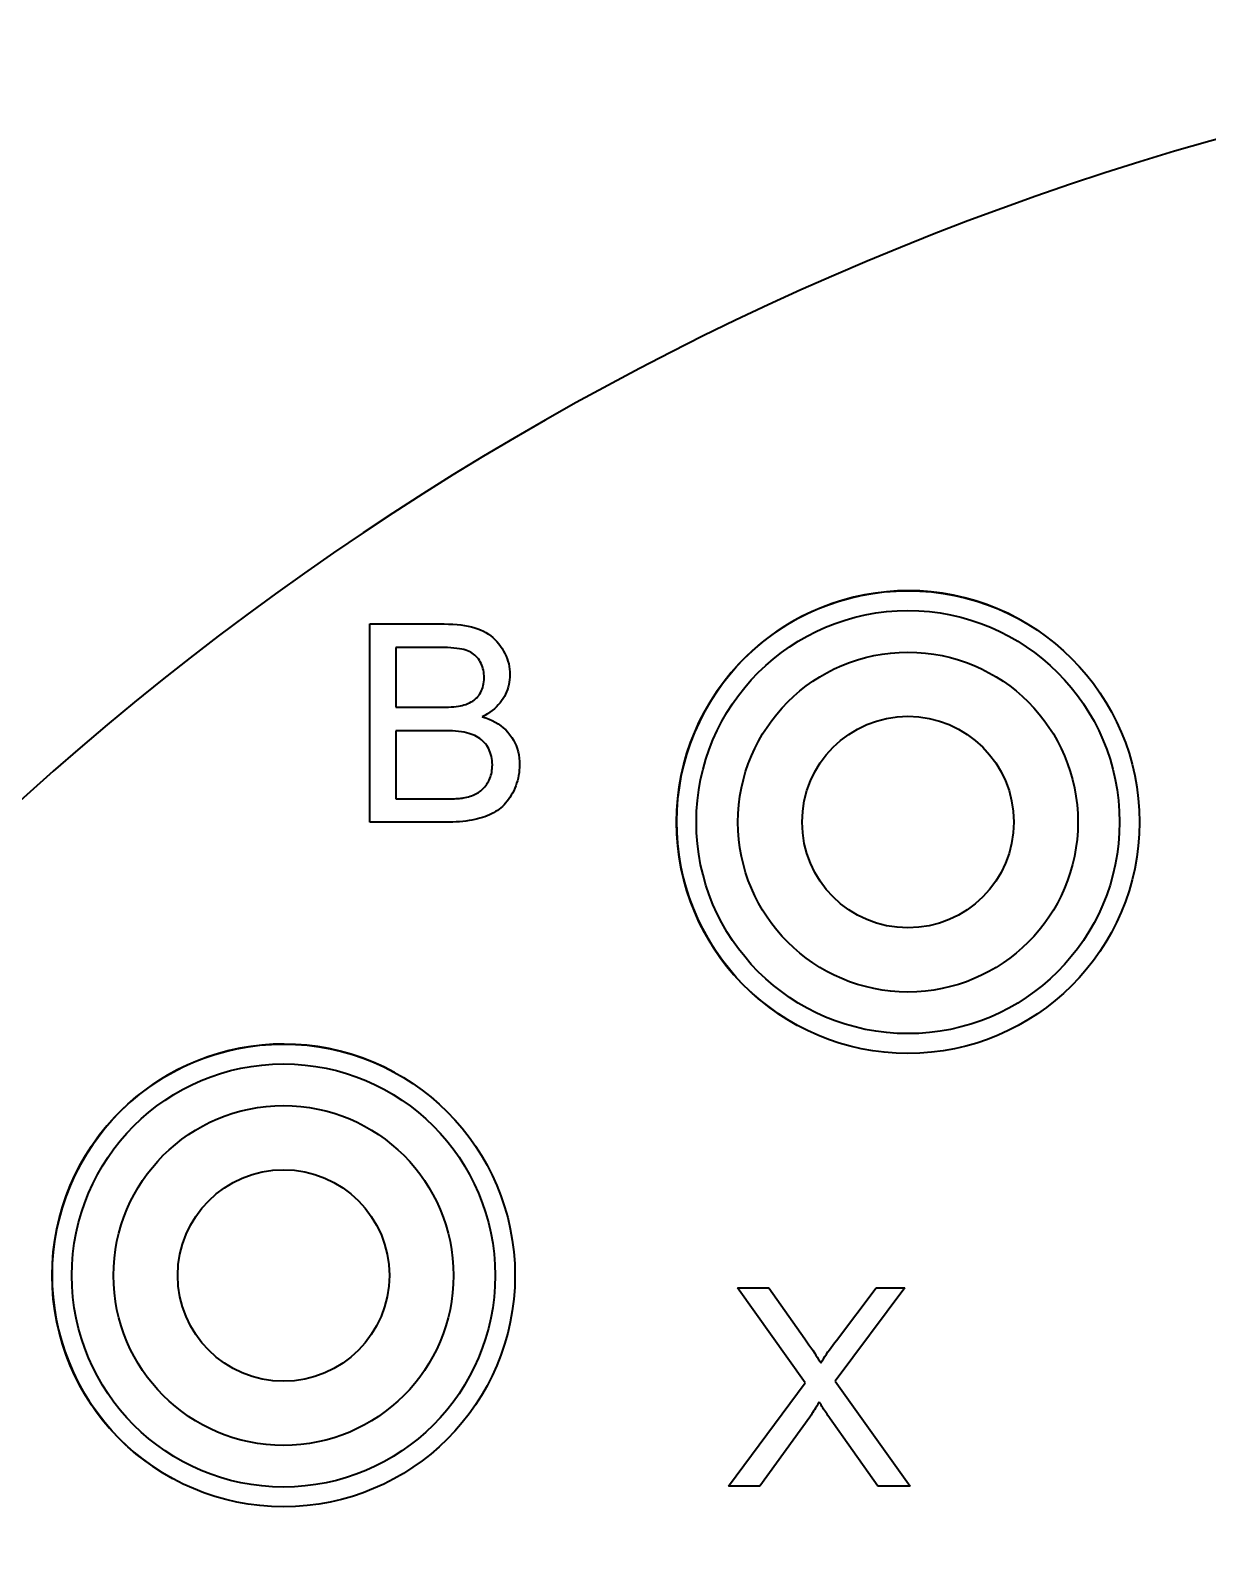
# Model space of a CAD drawing. Extents: x 23 to 417, y 3 to 294.
# Drawn here: x 137.99 to 144.67, y 117.3 to 125.9 of the extents above; entities that cross this region are included whole.
import ezdxf

# ---------------------------------------------------------------- set-up
doc = ezdxf.new("R2010")
doc.units = 0
doc.layers.get('0').update_dxf_attribs({"lineweight": 13})

msp = doc.modelspace()

# ---------------------------------------------------------------- linework, layer by layer
at = {"color": 7, "lineweight": 35, "ltscale": 0.028125}
msp.add_line((139.9194, 121.4032), (139.9194, 122.5282), dxfattribs=at)
at = {"color": 7, "lineweight": 35, "ltscale": 0.010552}
msp.add_line((139.9194, 122.5282), (140.3414, 122.5282), dxfattribs=at)
at = {"color": 7, "lineweight": 35, "ltscale": 0.000632065}
msp.add_line((140.3414, 122.5282), (140.3667, 122.5279), dxfattribs=at)
at = {"color": 7, "lineweight": 35, "ltscale": 0.000606778}
msp.add_line((140.3667, 122.5279), (140.391, 122.5269), dxfattribs=at)
at = {"color": 7, "lineweight": 35, "ltscale": 0.000582365}
msp.add_line((140.391, 122.5269), (140.4142, 122.5252), dxfattribs=at)
at = {"color": 7, "lineweight": 35, "ltscale": 0.000558515}
msp.add_line((140.4142, 122.5252), (140.4364, 122.5228), dxfattribs=at)
at = {"color": 7, "lineweight": 35, "ltscale": 0.000535417}
msp.add_line((140.4364, 122.5228), (140.4576, 122.5197), dxfattribs=at)
at = {"color": 7, "lineweight": 35, "ltscale": 0.000512773}
msp.add_line((140.4576, 122.5197), (140.4778, 122.5159), dxfattribs=at)
at = {"color": 7, "lineweight": 35, "ltscale": 0.000491626}
msp.add_line((140.4778, 122.5159), (140.4969, 122.5115), dxfattribs=at)
at = {"color": 7, "lineweight": 35, "ltscale": 0.000470965}
msp.add_line((140.4969, 122.5115), (140.515, 122.5064), dxfattribs=at)
at = {"color": 7, "lineweight": 35, "ltscale": 0.000451651}
msp.add_line((140.515, 122.5064), (140.5322, 122.5006), dxfattribs=at)
at = {"color": 7, "lineweight": 35, "ltscale": 0.000433742}
msp.add_line((140.5322, 122.5006), (140.5482, 122.4941), dxfattribs=at)
at = {"color": 7, "lineweight": 35, "ltscale": 0.000421177}
msp.add_line((140.5482, 122.4941), (140.5635, 122.4869), dxfattribs=at)
at = {"color": 7, "lineweight": 35, "ltscale": 0.000414685}
msp.add_line((140.5635, 122.4869), (140.578, 122.479), dxfattribs=at)
at = {"color": 7, "lineweight": 35, "ltscale": 0.000409468}
msp.add_line((140.578, 122.479), (140.5919, 122.4703), dxfattribs=at)
at = {"color": 7, "lineweight": 35, "ltscale": 0.000405595}
msp.add_line((140.5919, 122.4703), (140.6052, 122.4609), dxfattribs=at)
at = {"color": 7, "lineweight": 35, "ltscale": 0.00040317}
msp.add_line((140.6052, 122.4609), (140.6177, 122.4507), dxfattribs=at)
at = {"color": 7, "lineweight": 35, "ltscale": 0.000402552}
msp.add_line((140.6177, 122.4507), (140.6296, 122.4398), dxfattribs=at)
at = {"color": 7, "lineweight": 35, "ltscale": 0.000403266}
msp.add_line((140.6296, 122.4398), (140.6407, 122.4282), dxfattribs=at)
at = {"color": 7, "lineweight": 35, "ltscale": 0.000405318}
msp.add_line((140.6407, 122.4282), (140.6513, 122.4159), dxfattribs=at)
at = {"color": 7, "lineweight": 35, "ltscale": 0.000409474}
msp.add_line((140.6513, 122.4159), (140.6611, 122.4028), dxfattribs=at)
at = {"color": 7, "lineweight": 35, "ltscale": 0.008499}
msp.add_line((140.0682, 122.3955), (140.0682, 122.0555), dxfattribs=at)
at = {"color": 7, "lineweight": 35, "ltscale": 0.005621}
msp.add_line((140.2931, 122.3955), (140.0682, 122.3955), dxfattribs=at)
at = {"color": 7, "lineweight": 35, "ltscale": 0.000588237}
msp.add_line((140.3166, 122.3953), (140.2931, 122.3955), dxfattribs=at)
at = {"color": 7, "lineweight": 35, "ltscale": 0.000552881}
msp.add_line((140.3387, 122.3948), (140.3166, 122.3953), dxfattribs=at)
at = {"color": 7, "lineweight": 35, "ltscale": 0.000517341}
msp.add_line((140.3594, 122.3941), (140.3387, 122.3948), dxfattribs=at)
at = {"color": 7, "lineweight": 35, "ltscale": 0.000482318}
msp.add_line((140.3787, 122.393), (140.3594, 122.3941), dxfattribs=at)
at = {"color": 7, "lineweight": 35, "ltscale": 0.000446851}
msp.add_line((140.3965, 122.3916), (140.3787, 122.393), dxfattribs=at)
at = {"color": 7, "lineweight": 35, "ltscale": 0.000412287}
msp.add_line((140.4129, 122.3898), (140.3965, 122.3916), dxfattribs=at)
at = {"color": 7, "lineweight": 35, "ltscale": 0.000377959}
msp.add_line((140.4279, 122.3878), (140.4129, 122.3898), dxfattribs=at)
at = {"color": 7, "lineweight": 35, "ltscale": 0.000343552}
msp.add_line((140.4414, 122.3854), (140.4279, 122.3878), dxfattribs=at)
at = {"color": 7, "lineweight": 35, "ltscale": 0.000310287}
msp.add_line((140.4535, 122.3827), (140.4414, 122.3854), dxfattribs=at)
at = {"color": 7, "lineweight": 35, "ltscale": 0.000277446}
msp.add_line((140.4642, 122.3798), (140.4535, 122.3827), dxfattribs=at)
at = {"color": 7, "lineweight": 35, "ltscale": 0.000258341}
msp.add_line((140.474, 122.3763), (140.4642, 122.3798), dxfattribs=at)
at = {"color": 7, "lineweight": 35, "ltscale": 0.000252151}
msp.add_line((140.4832, 122.3724), (140.474, 122.3763), dxfattribs=at)
at = {"color": 7, "lineweight": 35, "ltscale": 0.000247455}
msp.add_line((140.4921, 122.3679), (140.4832, 122.3724), dxfattribs=at)
at = {"color": 7, "lineweight": 35, "ltscale": 0.000244119}
msp.add_line((140.5004, 122.3629), (140.4921, 122.3679), dxfattribs=at)
at = {"color": 7, "lineweight": 35, "ltscale": 0.000241677}
msp.add_line((140.5083, 122.3573), (140.5004, 122.3629), dxfattribs=at)
at = {"color": 7, "lineweight": 35, "ltscale": 0.000240506}
msp.add_line((140.5158, 122.3512), (140.5083, 122.3573), dxfattribs=at)
at = {"color": 7, "lineweight": 35, "ltscale": 0.000240806}
msp.add_line((140.5228, 122.3446), (140.5158, 122.3512), dxfattribs=at)
at = {"color": 7, "lineweight": 35, "ltscale": 0.00024245}
msp.add_line((140.5293, 122.3374), (140.5228, 122.3446), dxfattribs=at)
at = {"color": 7, "lineweight": 35, "ltscale": 0.000245303}
msp.add_line((140.5353, 122.3297), (140.5293, 122.3374), dxfattribs=at)
at = {"color": 7, "lineweight": 35, "ltscale": 0.000249417}
msp.add_line((140.541, 122.3214), (140.5353, 122.3297), dxfattribs=at)
at = {"color": 7, "lineweight": 35, "ltscale": 0.000414924}
msp.add_line((140.6611, 122.4028), (140.6703, 122.389), dxfattribs=at)
at = {"color": 7, "lineweight": 35, "ltscale": 0.000413438}
msp.add_line((140.6703, 122.389), (140.6786, 122.3747), dxfattribs=at)
at = {"color": 7, "lineweight": 35, "ltscale": 0.000405922}
msp.add_line((140.6786, 122.3747), (140.6861, 122.3603), dxfattribs=at)
at = {"color": 7, "lineweight": 35, "ltscale": 0.000398947}
msp.add_line((140.6861, 122.3603), (140.6928, 122.3458), dxfattribs=at)
at = {"color": 7, "lineweight": 35, "ltscale": 0.000393254}
msp.add_line((140.6928, 122.3458), (140.6985, 122.3311), dxfattribs=at)
at = {"color": 7, "lineweight": 35, "ltscale": 0.000389053}
msp.add_line((140.6985, 122.3311), (140.7033, 122.3163), dxfattribs=at)
at = {"color": 7, "lineweight": 35, "ltscale": 0.000251113}
msp.add_line((140.5461, 122.3128), (140.541, 122.3214), dxfattribs=at)
at = {"color": 7, "lineweight": 35, "ltscale": 0.000250421}
msp.add_line((140.5506, 122.3039), (140.5461, 122.3128), dxfattribs=at)
at = {"color": 7, "lineweight": 35, "ltscale": 0.000250846}
msp.add_line((140.5547, 122.2947), (140.5506, 122.3039), dxfattribs=at)
at = {"color": 7, "lineweight": 35, "ltscale": 0.000252185}
msp.add_line((140.5581, 122.2852), (140.5547, 122.2947), dxfattribs=at)
at = {"color": 7, "lineweight": 35, "ltscale": 0.000254139}
msp.add_line((140.5611, 122.2755), (140.5581, 122.2852), dxfattribs=at)
at = {"color": 7, "lineweight": 35, "ltscale": 0.000256962}
msp.add_line((140.5635, 122.2655), (140.5611, 122.2755), dxfattribs=at)
at = {"color": 7, "lineweight": 35, "ltscale": 0.000260884}
msp.add_line((140.5654, 122.2552), (140.5635, 122.2655), dxfattribs=at)
at = {"color": 7, "lineweight": 35, "ltscale": 0.00026537}
msp.add_line((140.5667, 122.2447), (140.5654, 122.2552), dxfattribs=at)
at = {"color": 7, "lineweight": 35, "ltscale": 0.000270816}
msp.add_line((140.5675, 122.2339), (140.5667, 122.2447), dxfattribs=at)
at = {"color": 7, "lineweight": 35, "ltscale": 0.000385781}
msp.add_line((140.7033, 122.3163), (140.7073, 122.3014), dxfattribs=at)
at = {"color": 7, "lineweight": 35, "ltscale": 0.000384068}
msp.add_line((140.7073, 122.3014), (140.7104, 122.2864), dxfattribs=at)
at = {"color": 7, "lineweight": 35, "ltscale": 0.000383366}
msp.add_line((140.7104, 122.2864), (140.7126, 122.2712), dxfattribs=at)
at = {"color": 7, "lineweight": 35, "ltscale": 0.000383956}
msp.add_line((140.7126, 122.2712), (140.7139, 122.2559), dxfattribs=at)
at = {"color": 7, "lineweight": 35, "ltscale": 0.000386103}
msp.add_line((140.7139, 122.2559), (140.7144, 122.2405), dxfattribs=at)
at = {"color": 7, "lineweight": 35, "ltscale": 0.000358632}
msp.add_line((140.7144, 122.2405), (140.714, 122.2261), dxfattribs=at)
at = {"color": 7, "lineweight": 35, "ltscale": 0.000248846}
msp.add_line((140.5537, 122.1499), (140.5574, 122.1591), dxfattribs=at)
at = {"color": 7, "lineweight": 35, "ltscale": 0.00025333}
msp.add_line((140.5574, 122.1591), (140.5606, 122.1687), dxfattribs=at)
at = {"color": 7, "lineweight": 35, "ltscale": 0.00025884}
msp.add_line((140.5606, 122.1687), (140.5632, 122.1787), dxfattribs=at)
at = {"color": 7, "lineweight": 35, "ltscale": 0.000265446}
msp.add_line((140.5632, 122.1787), (140.5652, 122.1892), dxfattribs=at)
at = {"color": 7, "lineweight": 35, "ltscale": 0.000272766}
msp.add_line((140.5652, 122.1892), (140.5667, 122.2), dxfattribs=at)
at = {"color": 7, "lineweight": 35, "ltscale": 0.00028151}
msp.add_line((140.5667, 122.2), (140.5675, 122.2112), dxfattribs=at)
at = {"color": 7, "lineweight": 35, "ltscale": 0.000276741}
msp.add_line((140.5678, 122.2228), (140.5675, 122.2339), dxfattribs=at)
at = {"color": 7, "lineweight": 35, "ltscale": 0.000290488}
msp.add_line((140.5675, 122.2112), (140.5678, 122.2228), dxfattribs=at)
at = {"color": 7, "lineweight": 35, "ltscale": 0.000356705}
msp.add_line((140.7003, 122.1569), (140.6952, 122.1436), dxfattribs=at)
at = {"color": 7, "lineweight": 35, "ltscale": 0.000354049}
msp.add_line((140.7046, 122.1704), (140.7003, 122.1569), dxfattribs=at)
at = {"color": 7, "lineweight": 35, "ltscale": 0.00035279}
msp.add_line((140.7081, 122.1841), (140.7046, 122.1704), dxfattribs=at)
at = {"color": 7, "lineweight": 35, "ltscale": 0.000352649}
msp.add_line((140.7109, 122.1979), (140.7081, 122.1841), dxfattribs=at)
at = {"color": 7, "lineweight": 35, "ltscale": 0.000353594}
msp.add_line((140.7128, 122.2119), (140.7109, 122.1979), dxfattribs=at)
at = {"color": 7, "lineweight": 35, "ltscale": 0.000355669}
msp.add_line((140.714, 122.2261), (140.7128, 122.2119), dxfattribs=at)
at = {"color": 7, "lineweight": 35, "ltscale": 0.000262839}
msp.add_line((140.434, 122.0639), (140.4443, 122.0661), dxfattribs=at)
at = {"color": 7, "lineweight": 35, "ltscale": 0.000237078}
msp.add_line((140.4443, 122.0661), (140.4535, 122.0686), dxfattribs=at)
at = {"color": 7, "lineweight": 35, "ltscale": 0.000291253}
msp.add_line((140.4535, 122.0686), (140.4645, 122.0722), dxfattribs=at)
at = {"color": 7, "lineweight": 35, "ltscale": 0.000281658}
msp.add_line((140.4645, 122.0722), (140.4751, 122.0762), dxfattribs=at)
at = {"color": 7, "lineweight": 35, "ltscale": 0.000273126}
msp.add_line((140.4751, 122.0762), (140.485, 122.0807), dxfattribs=at)
at = {"color": 7, "lineweight": 35, "ltscale": 0.000265277}
msp.add_line((140.485, 122.0807), (140.4944, 122.0856), dxfattribs=at)
at = {"color": 7, "lineweight": 35, "ltscale": 0.000258831}
msp.add_line((140.4944, 122.0856), (140.5033, 122.091), dxfattribs=at)
at = {"color": 7, "lineweight": 35, "ltscale": 0.000252988}
msp.add_line((140.5033, 122.091), (140.5115, 122.0968), dxfattribs=at)
at = {"color": 7, "lineweight": 35, "ltscale": 0.000248523}
msp.add_line((140.5115, 122.0968), (140.5192, 122.1031), dxfattribs=at)
at = {"color": 7, "lineweight": 35, "ltscale": 0.000245113}
msp.add_line((140.5192, 122.1031), (140.5264, 122.1098), dxfattribs=at)
at = {"color": 7, "lineweight": 35, "ltscale": 0.00024357}
msp.add_line((140.5264, 122.1098), (140.533, 122.117), dxfattribs=at)
at = {"color": 7, "lineweight": 35, "ltscale": 0.000242752}
msp.add_line((140.533, 122.117), (140.539, 122.1246), dxfattribs=at)
at = {"color": 7, "lineweight": 35, "ltscale": 0.000242759}
msp.add_line((140.539, 122.1246), (140.5445, 122.1326), dxfattribs=at)
at = {"color": 7, "lineweight": 35, "ltscale": 0.000243441}
msp.add_line((140.5445, 122.1326), (140.5494, 122.141), dxfattribs=at)
at = {"color": 7, "lineweight": 35, "ltscale": 0.000245547}
msp.add_line((140.5494, 122.141), (140.5537, 122.1499), dxfattribs=at)
at = {"color": 7, "lineweight": 35, "ltscale": 0.000382619}
msp.add_line((140.6482, 122.0686), (140.6376, 122.0576), dxfattribs=at)
at = {"color": 7, "lineweight": 35, "ltscale": 0.00037829}
msp.add_line((140.658, 122.0801), (140.6482, 122.0686), dxfattribs=at)
at = {"color": 7, "lineweight": 35, "ltscale": 0.000375304}
msp.add_line((140.667, 122.0921), (140.658, 122.0801), dxfattribs=at)
at = {"color": 7, "lineweight": 35, "ltscale": 0.000373915}
msp.add_line((140.6752, 122.1046), (140.667, 122.0921), dxfattribs=at)
at = {"color": 7, "lineweight": 35, "ltscale": 0.000370732}
msp.add_line((140.6827, 122.1175), (140.6752, 122.1046), dxfattribs=at)
at = {"color": 7, "lineweight": 35, "ltscale": 0.000364928}
msp.add_line((140.6893, 122.1305), (140.6827, 122.1175), dxfattribs=at)
at = {"color": 7, "lineweight": 35, "ltscale": 0.000360261}
msp.add_line((140.6952, 122.1436), (140.6893, 122.1305), dxfattribs=at)
at = {"color": 7, "lineweight": 35, "ltscale": 0.006082}
msp.add_line((140.0682, 122.0555), (140.3115, 122.0555), dxfattribs=at)
at = {"color": 7, "lineweight": 35, "ltscale": 0.000480948}
msp.add_line((140.3115, 122.0555), (140.3307, 122.0557), dxfattribs=at)
at = {"color": 7, "lineweight": 35, "ltscale": 0.000453011}
msp.add_line((140.3307, 122.0557), (140.3489, 122.056), dxfattribs=at)
at = {"color": 7, "lineweight": 35, "ltscale": 0.00042545}
msp.add_line((140.3489, 122.056), (140.3659, 122.0567), dxfattribs=at)
at = {"color": 7, "lineweight": 35, "ltscale": 0.000397485}
msp.add_line((140.3659, 122.0567), (140.3817, 122.0576), dxfattribs=at)
at = {"color": 7, "lineweight": 35, "ltscale": 0.000369968}
msp.add_line((140.3817, 122.0576), (140.3965, 122.0588), dxfattribs=at)
at = {"color": 7, "lineweight": 35, "ltscale": 0.000342896}
msp.add_line((140.3965, 122.0588), (140.4101, 122.0602), dxfattribs=at)
at = {"color": 7, "lineweight": 35, "ltscale": 0.000315863}
msp.add_line((140.4101, 122.0602), (140.4226, 122.0619), dxfattribs=at)
at = {"color": 7, "lineweight": 35, "ltscale": 0.000288835}
msp.add_line((140.4226, 122.0619), (140.434, 122.0639), dxfattribs=at)
at = {"color": 7, "lineweight": 35, "ltscale": 0.000434727}
msp.add_line((140.5725, 122.0099), (140.5571, 122.0018), dxfattribs=at)
at = {"color": 7, "lineweight": 35, "ltscale": 0.000523513}
msp.add_line((140.5571, 122.0018), (140.577, 121.9954), dxfattribs=at)
at = {"color": 7, "lineweight": 35, "ltscale": 0.000423412}
msp.add_line((140.5871, 122.0184), (140.5725, 122.0099), dxfattribs=at)
at = {"color": 7, "lineweight": 35, "ltscale": 0.000508397}
msp.add_line((140.577, 121.9954), (140.596, 121.9881), dxfattribs=at)
at = {"color": 7, "lineweight": 35, "ltscale": 0.000413025}
msp.add_line((140.6009, 122.0275), (140.5871, 122.0184), dxfattribs=at)
at = {"color": 7, "lineweight": 35, "ltscale": 0.000494706}
msp.add_line((140.596, 121.9881), (140.6141, 121.9801), dxfattribs=at)
at = {"color": 7, "lineweight": 35, "ltscale": 0.00040344}
msp.add_line((140.6139, 122.037), (140.6009, 122.0275), dxfattribs=at)
at = {"color": 7, "lineweight": 35, "ltscale": 0.000395371}
msp.add_line((140.6261, 122.0471), (140.6139, 122.037), dxfattribs=at)
at = {"color": 7, "lineweight": 35, "ltscale": 0.000482711}
msp.add_line((140.6141, 121.9801), (140.6312, 121.9711), dxfattribs=at)
at = {"color": 7, "lineweight": 35, "ltscale": 0.000388337}
msp.add_line((140.6376, 122.0576), (140.6261, 122.0471), dxfattribs=at)
at = {"color": 7, "lineweight": 35, "ltscale": 0.009669}
msp.add_line((140.0682, 121.9228), (140.0682, 121.536), dxfattribs=at)
at = {"color": 7, "lineweight": 35, "ltscale": 0.006504}
msp.add_line((140.3284, 121.9228), (140.0682, 121.9228), dxfattribs=at)
at = {"color": 7, "lineweight": 35, "ltscale": 0.000524722}
msp.add_line((140.3494, 121.9226), (140.3284, 121.9228), dxfattribs=at)
at = {"color": 7, "lineweight": 35, "ltscale": 0.000499734}
msp.add_line((140.3694, 121.922), (140.3494, 121.9226), dxfattribs=at)
at = {"color": 7, "lineweight": 35, "ltscale": 0.000474936}
msp.add_line((140.3883, 121.9211), (140.3694, 121.922), dxfattribs=at)
at = {"color": 7, "lineweight": 35, "ltscale": 0.000450397}
msp.add_line((140.4063, 121.9198), (140.3883, 121.9211), dxfattribs=at)
at = {"color": 7, "lineweight": 35, "ltscale": 0.000426102}
msp.add_line((140.4233, 121.9181), (140.4063, 121.9198), dxfattribs=at)
at = {"color": 7, "lineweight": 35, "ltscale": 0.000402179}
msp.add_line((140.4392, 121.916), (140.4233, 121.9181), dxfattribs=at)
at = {"color": 7, "lineweight": 35, "ltscale": 0.000378864}
msp.add_line((140.4542, 121.9136), (140.4392, 121.916), dxfattribs=at)
at = {"color": 7, "lineweight": 35, "ltscale": 0.000355856}
msp.add_line((140.4681, 121.9107), (140.4542, 121.9136), dxfattribs=at)
at = {"color": 7, "lineweight": 35, "ltscale": 0.000333268}
msp.add_line((140.4811, 121.9075), (140.4681, 121.9107), dxfattribs=at)
at = {"color": 7, "lineweight": 35, "ltscale": 0.000311473}
msp.add_line((140.493, 121.904), (140.4811, 121.9075), dxfattribs=at)
at = {"color": 7, "lineweight": 35, "ltscale": 0.000297208}
msp.add_line((140.5042, 121.8999), (140.493, 121.904), dxfattribs=at)
at = {"color": 7, "lineweight": 35, "ltscale": 0.000290813}
msp.add_line((140.5149, 121.8953), (140.5042, 121.8999), dxfattribs=at)
at = {"color": 7, "lineweight": 35, "ltscale": 0.000285193}
msp.add_line((140.525, 121.8902), (140.5149, 121.8953), dxfattribs=at)
at = {"color": 7, "lineweight": 35, "ltscale": 0.000472256}
msp.add_line((140.6312, 121.9711), (140.6473, 121.9613), dxfattribs=at)
at = {"color": 7, "lineweight": 35, "ltscale": 0.000463998}
msp.add_line((140.6473, 121.9613), (140.6625, 121.9507), dxfattribs=at)
at = {"color": 7, "lineweight": 35, "ltscale": 0.000458069}
msp.add_line((140.6625, 121.9507), (140.6768, 121.9392), dxfattribs=at)
at = {"color": 7, "lineweight": 35, "ltscale": 0.000453724}
msp.add_line((140.6768, 121.9392), (140.6902, 121.9269), dxfattribs=at)
at = {"color": 7, "lineweight": 35, "ltscale": 0.000451952}
msp.add_line((140.6902, 121.9269), (140.7026, 121.9137), dxfattribs=at)
at = {"color": 7, "lineweight": 35, "ltscale": 0.000452194}
msp.add_line((140.7026, 121.9137), (140.714, 121.8997), dxfattribs=at)
at = {"color": 7, "lineweight": 35, "ltscale": 0.000450194}
msp.add_line((140.714, 121.8997), (140.7244, 121.8851), dxfattribs=at)
at = {"color": 7, "lineweight": 35, "ltscale": 0.000281109}
msp.add_line((140.5347, 121.8845), (140.525, 121.8902), dxfattribs=at)
at = {"color": 7, "lineweight": 35, "ltscale": 0.000277659}
msp.add_line((140.5439, 121.8783), (140.5347, 121.8845), dxfattribs=at)
at = {"color": 7, "lineweight": 35, "ltscale": 0.000275758}
msp.add_line((140.5526, 121.8715), (140.5439, 121.8783), dxfattribs=at)
at = {"color": 7, "lineweight": 35, "ltscale": 0.00027532}
msp.add_line((140.5608, 121.8641), (140.5526, 121.8715), dxfattribs=at)
at = {"color": 7, "lineweight": 35, "ltscale": 0.000275772}
msp.add_line((140.5685, 121.8562), (140.5608, 121.8641), dxfattribs=at)
at = {"color": 7, "lineweight": 35, "ltscale": 0.000277646}
msp.add_line((140.5757, 121.8477), (140.5685, 121.8562), dxfattribs=at)
at = {"color": 7, "lineweight": 35, "ltscale": 0.000280555}
msp.add_line((140.5824, 121.8387), (140.5757, 121.8477), dxfattribs=at)
at = {"color": 7, "lineweight": 35, "ltscale": 0.000281559}
msp.add_line((140.5885, 121.8293), (140.5824, 121.8387), dxfattribs=at)
at = {"color": 7, "lineweight": 35, "ltscale": 0.000280141}
msp.add_line((140.594, 121.8195), (140.5885, 121.8293), dxfattribs=at)
at = {"color": 7, "lineweight": 35, "ltscale": 0.000280248}
msp.add_line((140.5988, 121.8094), (140.594, 121.8195), dxfattribs=at)
at = {"color": 7, "lineweight": 35, "ltscale": 0.000281165}
msp.add_line((140.603, 121.799), (140.5988, 121.8094), dxfattribs=at)
at = {"color": 7, "lineweight": 35, "ltscale": 0.000446034}
msp.add_line((140.7244, 121.8851), (140.7338, 121.8698), dxfattribs=at)
at = {"color": 7, "lineweight": 35, "ltscale": 0.00044393}
msp.add_line((140.7338, 121.8698), (140.742, 121.8541), dxfattribs=at)
at = {"color": 7, "lineweight": 35, "ltscale": 0.000443653}
msp.add_line((140.742, 121.8541), (140.7491, 121.8379), dxfattribs=at)
at = {"color": 7, "lineweight": 35, "ltscale": 0.000445796}
msp.add_line((140.7491, 121.8379), (140.7552, 121.8211), dxfattribs=at)
at = {"color": 7, "lineweight": 35, "ltscale": 0.00044954}
msp.add_line((140.7552, 121.8211), (140.7601, 121.8038), dxfattribs=at)
at = {"color": 7, "lineweight": 35, "ltscale": 0.00028345}
msp.add_line((140.6066, 121.7882), (140.603, 121.799), dxfattribs=at)
at = {"color": 7, "lineweight": 35, "ltscale": 0.000286801}
msp.add_line((140.6095, 121.7771), (140.6066, 121.7882), dxfattribs=at)
at = {"color": 7, "lineweight": 35, "ltscale": 0.000291384}
msp.add_line((140.6117, 121.7657), (140.6095, 121.7771), dxfattribs=at)
at = {"color": 7, "lineweight": 35, "ltscale": 0.00029653}
msp.add_line((140.6133, 121.7539), (140.6117, 121.7657), dxfattribs=at)
at = {"color": 7, "lineweight": 35, "ltscale": 0.000303395}
msp.add_line((140.6143, 121.7418), (140.6133, 121.7539), dxfattribs=at)
at = {"color": 7, "lineweight": 35, "ltscale": 0.000310529}
msp.add_line((140.6146, 121.7294), (140.6143, 121.7418), dxfattribs=at)
at = {"color": 7, "lineweight": 35, "ltscale": 0.000265556}
msp.add_line((140.6144, 121.7188), (140.6146, 121.7294), dxfattribs=at)
at = {"color": 7, "lineweight": 35, "ltscale": 0.000455992}
msp.add_line((140.7601, 121.8038), (140.7639, 121.786), dxfattribs=at)
at = {"color": 7, "lineweight": 35, "ltscale": 0.000463458}
msp.add_line((140.7639, 121.786), (140.7667, 121.7676), dxfattribs=at)
at = {"color": 7, "lineweight": 35, "ltscale": 0.000473259}
msp.add_line((140.7667, 121.7676), (140.7683, 121.7488), dxfattribs=at)
at = {"color": 7, "lineweight": 35, "ltscale": 0.000484864}
msp.add_line((140.7683, 121.7488), (140.7689, 121.7294), dxfattribs=at)
at = {"color": 7, "lineweight": 35, "ltscale": 0.000392619}
msp.add_line((140.7689, 121.7294), (140.7685, 121.7137), dxfattribs=at)
at = {"color": 7, "lineweight": 35, "ltscale": 0.000233903}
msp.add_line((140.5924, 121.6346), (140.5966, 121.6429), dxfattribs=at)
at = {"color": 7, "lineweight": 35, "ltscale": 0.00023469}
msp.add_line((140.5966, 121.6429), (140.6004, 121.6515), dxfattribs=at)
at = {"color": 7, "lineweight": 35, "ltscale": 0.000236142}
msp.add_line((140.6004, 121.6515), (140.6037, 121.6604), dxfattribs=at)
at = {"color": 7, "lineweight": 35, "ltscale": 0.000238699}
msp.add_line((140.6037, 121.6604), (140.6066, 121.6695), dxfattribs=at)
at = {"color": 7, "lineweight": 35, "ltscale": 0.000241622}
msp.add_line((140.6066, 121.6695), (140.6091, 121.6788), dxfattribs=at)
at = {"color": 7, "lineweight": 35, "ltscale": 0.000245478}
msp.add_line((140.6091, 121.6788), (140.6111, 121.6884), dxfattribs=at)
at = {"color": 7, "lineweight": 35, "ltscale": 0.000249391}
msp.add_line((140.6111, 121.6884), (140.6126, 121.6983), dxfattribs=at)
at = {"color": 7, "lineweight": 35, "ltscale": 0.000254159}
msp.add_line((140.6126, 121.6983), (140.6137, 121.7084), dxfattribs=at)
at = {"color": 7, "lineweight": 35, "ltscale": 0.000259749}
msp.add_line((140.6137, 121.7084), (140.6144, 121.7188), dxfattribs=at)
at = {"color": 7, "lineweight": 35, "ltscale": 0.000375078}
msp.add_line((140.7568, 121.6385), (140.7525, 121.6242), dxfattribs=at)
at = {"color": 7, "lineweight": 35, "ltscale": 0.000375891}
msp.add_line((140.7605, 121.6531), (140.7568, 121.6385), dxfattribs=at)
at = {"color": 7, "lineweight": 35, "ltscale": 0.000377788}
msp.add_line((140.7635, 121.6679), (140.7605, 121.6531), dxfattribs=at)
at = {"color": 7, "lineweight": 35, "ltscale": 0.000380145}
msp.add_line((140.7659, 121.683), (140.7635, 121.6679), dxfattribs=at)
at = {"color": 7, "lineweight": 35, "ltscale": 0.000383656}
msp.add_line((140.7675, 121.6982), (140.7659, 121.683), dxfattribs=at)
at = {"color": 7, "lineweight": 35, "ltscale": 0.000387612}
msp.add_line((140.7685, 121.7137), (140.7675, 121.6982), dxfattribs=at)
at = {"color": 7, "lineweight": 35, "ltscale": 0.000237266}
msp.add_line((140.479, 121.548), (140.4881, 121.5507), dxfattribs=at)
at = {"color": 7, "lineweight": 35, "ltscale": 0.000231243}
msp.add_line((140.4881, 121.5507), (140.4968, 121.5536), dxfattribs=at)
at = {"color": 7, "lineweight": 35, "ltscale": 0.00022519}
msp.add_line((140.4968, 121.5536), (140.5052, 121.5568), dxfattribs=at)
at = {"color": 7, "lineweight": 35, "ltscale": 0.000219727}
msp.add_line((140.5052, 121.5568), (140.5133, 121.5603), dxfattribs=at)
at = {"color": 7, "lineweight": 35, "ltscale": 0.000214503}
msp.add_line((140.5133, 121.5603), (140.5211, 121.564), dxfattribs=at)
at = {"color": 7, "lineweight": 35, "ltscale": 0.000209887}
msp.add_line((140.5211, 121.564), (140.5285, 121.5679), dxfattribs=at)
at = {"color": 7, "lineweight": 35, "ltscale": 0.000205201}
msp.add_line((140.5285, 121.5679), (140.5356, 121.5721), dxfattribs=at)
at = {"color": 7, "lineweight": 35, "ltscale": 0.000203536}
msp.add_line((140.5356, 121.5721), (140.5424, 121.5766), dxfattribs=at)
at = {"color": 7, "lineweight": 35, "ltscale": 0.000203985}
msp.add_line((140.5424, 121.5766), (140.5489, 121.5814), dxfattribs=at)
at = {"color": 7, "lineweight": 35, "ltscale": 0.000205327}
msp.add_line((140.5489, 121.5814), (140.5552, 121.5867), dxfattribs=at)
at = {"color": 7, "lineweight": 35, "ltscale": 0.000207274}
msp.add_line((140.5552, 121.5867), (140.5612, 121.5924), dxfattribs=at)
at = {"color": 7, "lineweight": 35, "ltscale": 0.000209634}
msp.add_line((140.5612, 121.5924), (140.567, 121.5984), dxfattribs=at)
at = {"color": 7, "lineweight": 35, "ltscale": 0.000212813}
msp.add_line((140.567, 121.5984), (140.5726, 121.6049), dxfattribs=at)
at = {"color": 7, "lineweight": 35, "ltscale": 0.000216565}
msp.add_line((140.5726, 121.6049), (140.5779, 121.6117), dxfattribs=at)
at = {"color": 7, "lineweight": 35, "ltscale": 0.000220813}
msp.add_line((140.5779, 121.6117), (140.583, 121.619), dxfattribs=at)
at = {"color": 7, "lineweight": 35, "ltscale": 0.000225417}
msp.add_line((140.583, 121.619), (140.5878, 121.6266), dxfattribs=at)
at = {"color": 7, "lineweight": 35, "ltscale": 0.000230516}
msp.add_line((140.5878, 121.6266), (140.5924, 121.6346), dxfattribs=at)
at = {"color": 7, "lineweight": 35, "ltscale": 0.000354006}
msp.add_line((140.7215, 121.5565), (140.714, 121.5445), dxfattribs=at)
at = {"color": 7, "lineweight": 35, "ltscale": 0.000363309}
msp.add_line((140.7286, 121.5692), (140.7215, 121.5565), dxfattribs=at)
at = {"color": 7, "lineweight": 35, "ltscale": 0.000373253}
msp.add_line((140.7355, 121.5824), (140.7286, 121.5692), dxfattribs=at)
at = {"color": 7, "lineweight": 35, "ltscale": 0.000377229}
msp.add_line((140.7418, 121.5961), (140.7355, 121.5824), dxfattribs=at)
at = {"color": 7, "lineweight": 35, "ltscale": 0.000375615}
msp.add_line((140.7475, 121.61), (140.7418, 121.5961), dxfattribs=at)
at = {"color": 7, "lineweight": 35, "ltscale": 0.00037517}
msp.add_line((140.7525, 121.6242), (140.7475, 121.61), dxfattribs=at)
at = {"color": 7, "lineweight": 35, "ltscale": 0.007003}
msp.add_line((140.0682, 121.536), (140.3483, 121.536), dxfattribs=at)
at = {"color": 7, "lineweight": 35, "ltscale": 0.000349914}
msp.add_line((140.3483, 121.536), (140.3623, 121.536), dxfattribs=at)
at = {"color": 7, "lineweight": 35, "ltscale": 0.000328468}
msp.add_line((140.3623, 121.536), (140.3755, 121.5362), dxfattribs=at)
at = {"color": 7, "lineweight": 35, "ltscale": 0.000307052}
msp.add_line((140.3755, 121.5362), (140.3878, 121.5365), dxfattribs=at)
at = {"color": 7, "lineweight": 35, "ltscale": 0.0002854}
msp.add_line((140.3878, 121.5365), (140.3992, 121.5369), dxfattribs=at)
at = {"color": 7, "lineweight": 35, "ltscale": 0.000264348}
msp.add_line((140.3992, 121.5369), (140.4097, 121.5373), dxfattribs=at)
at = {"color": 7, "lineweight": 35, "ltscale": 0.00024308}
msp.add_line((140.4097, 121.5373), (140.4194, 121.5379), dxfattribs=at)
at = {"color": 7, "lineweight": 35, "ltscale": 0.000221564}
msp.add_line((140.4194, 121.5379), (140.4283, 121.5386), dxfattribs=at)
at = {"color": 7, "lineweight": 35, "ltscale": 0.000200689}
msp.add_line((140.4283, 121.5386), (140.4363, 121.5394), dxfattribs=at)
at = {"color": 7, "lineweight": 35, "ltscale": 0.000179423}
msp.add_line((140.4363, 121.5394), (140.4434, 121.5404), dxfattribs=at)
at = {"color": 7, "lineweight": 35, "ltscale": 0.000158564}
msp.add_line((140.4434, 121.5404), (140.4496, 121.5414), dxfattribs=at)
at = {"color": 7, "lineweight": 35, "ltscale": 0.00025766}
msp.add_line((140.4496, 121.5414), (140.4597, 121.5433), dxfattribs=at)
at = {"color": 7, "lineweight": 35, "ltscale": 0.000250493}
msp.add_line((140.4597, 121.5433), (140.4695, 121.5455), dxfattribs=at)
at = {"color": 7, "lineweight": 35, "ltscale": 0.00024384}
msp.add_line((140.4695, 121.5455), (140.479, 121.548), dxfattribs=at)
at = {"color": 7, "lineweight": 35, "ltscale": 0.000320434}
msp.add_line((140.6323, 121.4637), (140.6213, 121.4572), dxfattribs=at)
at = {"color": 7, "lineweight": 35, "ltscale": 0.000314587}
msp.add_line((140.6429, 121.4705), (140.6323, 121.4637), dxfattribs=at)
at = {"color": 7, "lineweight": 35, "ltscale": 0.000309289}
msp.add_line((140.653, 121.4777), (140.6429, 121.4705), dxfattribs=at)
at = {"color": 7, "lineweight": 35, "ltscale": 0.000308496}
msp.add_line((140.6627, 121.4854), (140.653, 121.4777), dxfattribs=at)
at = {"color": 7, "lineweight": 35, "ltscale": 0.000312919}
msp.add_line((140.672, 121.4937), (140.6627, 121.4854), dxfattribs=at)
at = {"color": 7, "lineweight": 35, "ltscale": 0.00031721}
msp.add_line((140.681, 121.5026), (140.672, 121.4937), dxfattribs=at)
at = {"color": 7, "lineweight": 35, "ltscale": 0.000323207}
msp.add_line((140.6898, 121.5121), (140.681, 121.5026), dxfattribs=at)
at = {"color": 7, "lineweight": 35, "ltscale": 0.000329797}
msp.add_line((140.6982, 121.5223), (140.6898, 121.5121), dxfattribs=at)
at = {"color": 7, "lineweight": 35, "ltscale": 0.0003372}
msp.add_line((140.7063, 121.5331), (140.6982, 121.5223), dxfattribs=at)
at = {"color": 7, "lineweight": 35, "ltscale": 0.000344883}
msp.add_line((140.714, 121.5445), (140.7063, 121.5331), dxfattribs=at)
at = {"color": 7, "lineweight": 35, "ltscale": 0.010725}
msp.add_line((140.3483, 121.4032), (139.9194, 121.4032), dxfattribs=at)
at = {"color": 7, "lineweight": 35, "ltscale": 0.000528732}
msp.add_line((140.3695, 121.4034), (140.3483, 121.4032), dxfattribs=at)
at = {"color": 7, "lineweight": 35, "ltscale": 0.000512337}
msp.add_line((140.39, 121.404), (140.3695, 121.4034), dxfattribs=at)
at = {"color": 7, "lineweight": 35, "ltscale": 0.00049608}
msp.add_line((140.4098, 121.4049), (140.39, 121.404), dxfattribs=at)
at = {"color": 7, "lineweight": 35, "ltscale": 0.00047978}
msp.add_line((140.4289, 121.4062), (140.4098, 121.4049), dxfattribs=at)
at = {"color": 7, "lineweight": 35, "ltscale": 0.000463992}
msp.add_line((140.4474, 121.4079), (140.4289, 121.4062), dxfattribs=at)
at = {"color": 7, "lineweight": 35, "ltscale": 0.00044843}
msp.add_line((140.4652, 121.41), (140.4474, 121.4079), dxfattribs=at)
at = {"color": 7, "lineweight": 35, "ltscale": 0.000432919}
msp.add_line((140.4824, 121.4125), (140.4652, 121.41), dxfattribs=at)
at = {"color": 7, "lineweight": 35, "ltscale": 0.000417963}
msp.add_line((140.4989, 121.4153), (140.4824, 121.4125), dxfattribs=at)
at = {"color": 7, "lineweight": 35, "ltscale": 0.000403435}
msp.add_line((140.5147, 121.4185), (140.4989, 121.4153), dxfattribs=at)
at = {"color": 7, "lineweight": 35, "ltscale": 0.000388886}
msp.add_line((140.5298, 121.422), (140.5147, 121.4185), dxfattribs=at)
at = {"color": 7, "lineweight": 35, "ltscale": 0.000377282}
msp.add_line((140.5444, 121.426), (140.5298, 121.422), dxfattribs=at)
at = {"color": 7, "lineweight": 35, "ltscale": 0.00036771}
msp.add_line((140.5585, 121.4303), (140.5444, 121.426), dxfattribs=at)
at = {"color": 7, "lineweight": 35, "ltscale": 0.000358457}
msp.add_line((140.572, 121.4349), (140.5585, 121.4303), dxfattribs=at)
at = {"color": 7, "lineweight": 35, "ltscale": 0.000349787}
msp.add_line((140.5851, 121.44), (140.572, 121.4349), dxfattribs=at)
at = {"color": 7, "lineweight": 35, "ltscale": 0.000341814}
msp.add_line((140.5976, 121.4454), (140.5851, 121.44), dxfattribs=at)
at = {"color": 7, "lineweight": 35, "ltscale": 0.000334266}
msp.add_line((140.6097, 121.4511), (140.5976, 121.4454), dxfattribs=at)
at = {"color": 7, "lineweight": 35, "ltscale": 0.000326975}
msp.add_line((140.6213, 121.4572), (140.6097, 121.4511), dxfattribs=at)
at = {"color": 7, "lineweight": 35, "ltscale": 0.004432}
msp.add_line((142.0046, 118.7623), (142.1818, 118.7623), dxfattribs=at)
at = {"color": 7, "lineweight": 35, "ltscale": 0.016535}
msp.add_line((142.3883, 118.2236), (142.0046, 118.7623), dxfattribs=at)
at = {"color": 7, "lineweight": 35, "ltscale": 0.008836}
msp.add_line((142.1818, 118.7623), (142.386, 118.4737), dxfattribs=at)
at = {"color": 7, "lineweight": 35, "ltscale": 0.016534}
msp.add_line((142.9538, 118.7623), (142.5586, 118.232), dxfattribs=at)
at = {"color": 7, "lineweight": 35, "ltscale": 0.009366}
msp.add_line((142.5655, 118.4638), (142.7919, 118.7623), dxfattribs=at)
at = {"color": 7, "lineweight": 35, "ltscale": 0.004048}
msp.add_line((142.7919, 118.7623), (142.9538, 118.7623), dxfattribs=at)
at = {"color": 7, "lineweight": 35, "ltscale": 0.000536664}
msp.add_line((142.386, 118.4737), (142.3983, 118.4562), dxfattribs=at)
at = {"color": 7, "lineweight": 35, "ltscale": 0.000509061}
msp.add_line((142.3983, 118.4562), (142.41, 118.4395), dxfattribs=at)
at = {"color": 7, "lineweight": 35, "ltscale": 0.000418078}
msp.add_line((142.5554, 118.4505), (142.5655, 118.4638), dxfattribs=at)
at = {"color": 7, "lineweight": 35, "ltscale": 0.000481534}
msp.add_line((142.41, 118.4395), (142.4209, 118.4236), dxfattribs=at)
at = {"color": 7, "lineweight": 35, "ltscale": 0.000454218}
msp.add_line((142.4209, 118.4236), (142.431, 118.4085), dxfattribs=at)
at = {"color": 7, "lineweight": 35, "ltscale": 0.000426516}
msp.add_line((142.431, 118.4085), (142.4405, 118.3943), dxfattribs=at)
at = {"color": 7, "lineweight": 35, "ltscale": 0.000399241}
msp.add_line((142.4405, 118.3943), (142.4491, 118.3809), dxfattribs=at)
at = {"color": 7, "lineweight": 35, "ltscale": 0.000371781}
msp.add_line((142.4491, 118.3809), (142.4571, 118.3684), dxfattribs=at)
at = {"color": 7, "lineweight": 35, "ltscale": 0.000375107}
msp.add_line((142.4921, 118.3604), (142.5003, 118.3729), dxfattribs=at)
at = {"color": 7, "lineweight": 35, "ltscale": 0.000380882}
msp.add_line((142.5003, 118.3729), (142.5088, 118.3856), dxfattribs=at)
at = {"color": 7, "lineweight": 35, "ltscale": 0.000387034}
msp.add_line((142.5088, 118.3856), (142.5176, 118.3984), dxfattribs=at)
at = {"color": 7, "lineweight": 35, "ltscale": 0.000393045}
msp.add_line((142.5176, 118.3984), (142.5266, 118.4112), dxfattribs=at)
at = {"color": 7, "lineweight": 35, "ltscale": 0.000399384}
msp.add_line((142.5266, 118.4112), (142.5359, 118.4242), dxfattribs=at)
at = {"color": 7, "lineweight": 35, "ltscale": 0.000405493}
msp.add_line((142.5359, 118.4242), (142.5455, 118.4373), dxfattribs=at)
at = {"color": 7, "lineweight": 35, "ltscale": 0.000412035}
msp.add_line((142.5455, 118.4373), (142.5554, 118.4505), dxfattribs=at)
at = {"color": 7, "lineweight": 35, "ltscale": 0.000344454}
msp.add_line((142.4571, 118.3684), (142.4643, 118.3566), dxfattribs=at)
at = {"color": 7, "lineweight": 35, "ltscale": 0.000317371}
msp.add_line((142.4643, 118.3566), (142.4708, 118.3457), dxfattribs=at)
at = {"color": 7, "lineweight": 35, "ltscale": 0.000290104}
msp.add_line((142.4708, 118.3457), (142.4765, 118.3356), dxfattribs=at)
at = {"color": 7, "lineweight": 35, "ltscale": 0.000362743}
msp.add_line((142.4765, 118.3356), (142.4842, 118.3479), dxfattribs=at)
at = {"color": 7, "lineweight": 35, "ltscale": 0.000368811}
msp.add_line((142.4842, 118.3479), (142.4921, 118.3604), dxfattribs=at)
at = {"color": 7, "lineweight": 35, "ltscale": 0.018253}
msp.add_line((141.9532, 117.6373), (142.3883, 118.2236), dxfattribs=at)
at = {"color": 7, "lineweight": 35, "ltscale": 0.018288}
msp.add_line((142.5586, 118.232), (142.9845, 117.6373), dxfattribs=at)
at = {"color": 7, "lineweight": 35, "ltscale": 0.00034907}
msp.add_line((142.4681, 118.1138), (142.4608, 118.1019), dxfattribs=at)
at = {"color": 7, "lineweight": 35, "ltscale": 0.00023816}
msp.add_line((142.4731, 118.1058), (142.4681, 118.1138), dxfattribs=at)
at = {"color": 7, "lineweight": 35, "ltscale": 0.012081}
msp.add_line((142.4144, 118.0294), (142.132, 117.6373), dxfattribs=at)
at = {"color": 7, "lineweight": 35, "ltscale": 0.000151352}
msp.add_line((142.4178, 118.0344), (142.4144, 118.0294), dxfattribs=at)
at = {"color": 7, "lineweight": 35, "ltscale": 0.000173218}
msp.add_line((142.4217, 118.0402), (142.4178, 118.0344), dxfattribs=at)
at = {"color": 7, "lineweight": 35, "ltscale": 0.000195352}
msp.add_line((142.426, 118.0467), (142.4217, 118.0402), dxfattribs=at)
at = {"color": 7, "lineweight": 35, "ltscale": 0.000217204}
msp.add_line((142.4307, 118.054), (142.426, 118.0467), dxfattribs=at)
at = {"color": 7, "lineweight": 35, "ltscale": 0.000239202}
msp.add_line((142.4359, 118.062), (142.4307, 118.054), dxfattribs=at)
at = {"color": 7, "lineweight": 35, "ltscale": 0.000261299}
msp.add_line((142.4414, 118.0709), (142.4359, 118.062), dxfattribs=at)
at = {"color": 7, "lineweight": 35, "ltscale": 0.000283072}
msp.add_line((142.4475, 118.0805), (142.4414, 118.0709), dxfattribs=at)
at = {"color": 7, "lineweight": 35, "ltscale": 0.000304936}
msp.add_line((142.4539, 118.0908), (142.4475, 118.0805), dxfattribs=at)
at = {"color": 7, "lineweight": 35, "ltscale": 0.000326969}
msp.add_line((142.4608, 118.1019), (142.4539, 118.0908), dxfattribs=at)
at = {"color": 7, "lineweight": 35, "ltscale": 0.000234929}
msp.add_line((142.4782, 118.0978), (142.4731, 118.1058), dxfattribs=at)
at = {"color": 7, "lineweight": 35, "ltscale": 0.000232071}
msp.add_line((142.4831, 118.09), (142.4782, 118.0978), dxfattribs=at)
at = {"color": 7, "lineweight": 35, "ltscale": 0.000229206}
msp.add_line((142.4881, 118.0823), (142.4831, 118.09), dxfattribs=at)
at = {"color": 7, "lineweight": 35, "ltscale": 0.00022585}
msp.add_line((142.493, 118.0747), (142.4881, 118.0823), dxfattribs=at)
at = {"color": 7, "lineweight": 35, "ltscale": 0.000223136}
msp.add_line((142.4979, 118.0672), (142.493, 118.0747), dxfattribs=at)
at = {"color": 7, "lineweight": 35, "ltscale": 0.000220042}
msp.add_line((142.5028, 118.0599), (142.4979, 118.0672), dxfattribs=at)
at = {"color": 7, "lineweight": 35, "ltscale": 0.000217109}
msp.add_line((142.5076, 118.0527), (142.5028, 118.0599), dxfattribs=at)
at = {"color": 7, "lineweight": 35, "ltscale": 0.000214238}
msp.add_line((142.5124, 118.0456), (142.5076, 118.0527), dxfattribs=at)
at = {"color": 7, "lineweight": 35, "ltscale": 0.000211175}
msp.add_line((142.5172, 118.0386), (142.5124, 118.0456), dxfattribs=at)
at = {"color": 7, "lineweight": 35, "ltscale": 0.01228}
msp.add_line((142.8004, 117.6373), (142.5172, 118.0386), dxfattribs=at)
at = {"color": 7, "lineweight": 35, "ltscale": 0.00447}
msp.add_line((142.132, 117.6373), (141.9532, 117.6373), dxfattribs=at)
at = {"color": 7, "lineweight": 35, "ltscale": 0.004605}
msp.add_line((142.9845, 117.6373), (142.8004, 117.6373), dxfattribs=at)
at = {"color": 7, "lineweight": 35}
for centre, radius in [((142.9713, 121.4043), 1.3125), ((142.9713, 121.4043), 1.2), ((142.9713, 121.4043), 0.9638), ((142.9713, 121.4043), 0.6), ((139.4305, 118.8325), 1.3125), ((139.4305, 118.8325), 1.2), ((139.4305, 118.8325), 0.9638), ((139.4305, 118.8325), 0.6)]:
    msp.add_circle(centre, radius, dxfattribs=at)
for centre, radius, start, end in [((149.3198, 108.9405), 16.9688, 92.27977, 447.72023), ((142.9713, 121.4043), 1.3125, 61.35211, 241.35211), ((139.4305, 118.8325), 1.3125, 61.35211, 241.35211)]:
    msp.add_arc(centre, radius, start, end, dxfattribs=at)

doc.saveas('drawing.dxf')
